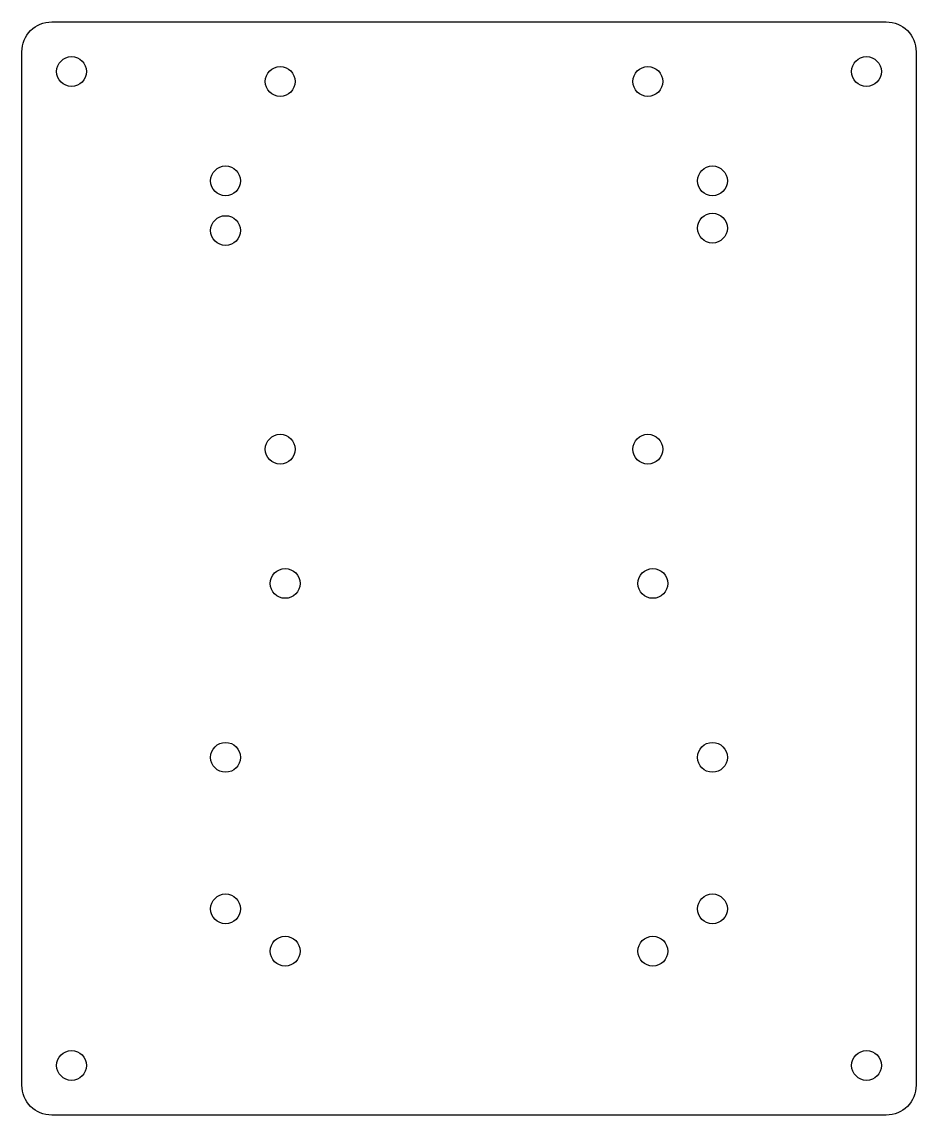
# Model space of a CAD drawing. Header units: millimetres. Extents: x -45 to 45, y -55 to 55.
import ezdxf

# ---------------------------------------------------------------- set-up
doc = ezdxf.new("R2010")
doc.units = ezdxf.units.MM
doc.layers.get('0').update_dxf_attribs({"linetype": 'CONTINUOUS'})

msp = doc.modelspace()

# ---------------------------------------------------------------- linework, layer by layer
msp.add_lwpolyline([(45, 52), (45, -52, -0.414214), (42, -55), (-42, -55, -0.414214), (-45, -52), (-45, 52, -0.414214), (-42, 55), (42, 55, -0.414214)], format="xyb", close=True)
for centre in [(-40, 50), (40, 50), (-19, 49), (18, 49), (-24.5, 39), (24.5, 39), (-24.5, 34), (24.5, 34.25), (-19, 12), (18, 12), (-18.5, -1.5), (18.5, -1.5), (-24.5, -19), (24.5, -19), (-24.5, -34.25), (24.5, -34.25), (-18.5, -38.5), (18.5, -38.5), (-40, -50), (40.01, -50)]:
    msp.add_circle(centre, 1.5)

doc.saveas('drawing.dxf')
